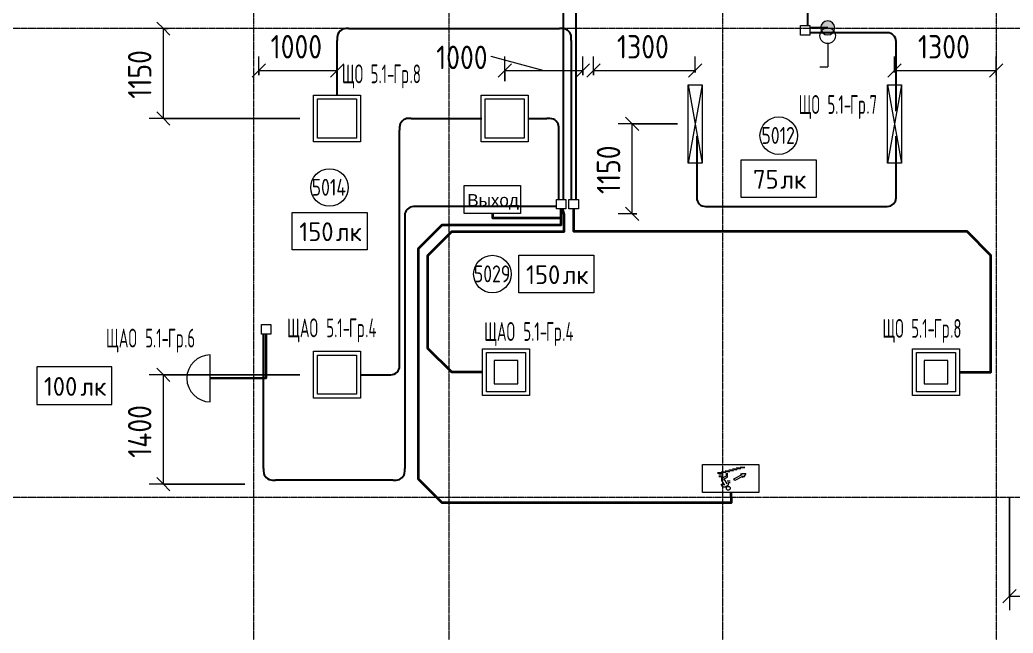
# Model space of a CAD drawing. Header units: millimetres. Extents: x -4730 to 98194, y -4296 to 93388.
# Drawn here: x 45513 to 58217, y 35263 to 43113 of the extents above; entities that cross this region are included whole.
import ezdxf

# ---------------------------------------------------------------- set-up
doc = ezdxf.new("R2010")
doc.units = ezdxf.units.MM
doc.linetypes.add('Линия сетки', pattern=[22.225, 12.7, -3.175, 3.175, -3.175])
doc.linetypes.add('Скрытая 0_75', pattern=[1.5, 0.75, -0.75])
for name, color, linetype, lineweight, true_color in [('Короба', 7, 'Continuous', 25, 0x008000), ('Линии', 7, 'Continuous', 9, 0x00a600), ('Опуск', 7, 'Скрытая 0_75', 18, 0x007f00), ('Соединительные детали коробов', 7, 'Continuous', 25, 0x008000), ('Типовые аннотации', 1, 'Continuous', 18, 0xff0000)]:
    doc.layers.add(name, color=color, linetype=linetype, lineweight=lineweight, true_color=true_color)
for name, color, linetype, lineweight in [('Марки помещений', 7, 'Continuous', 9), ('Марки силовых электроприборов', 7, 'Continuous', 9), ('Оси', 7, 'Continuous', 9), ('Провода', 7, 'Continuous', 35), ('Размеры', 7, 'Continuous', 9), ('Размеры-120', 7, 'Continuous', 9), ('Текстовые примечания', 7, 'Continuous', 9)]:
    doc.layers.add(name, color=color, linetype=linetype, lineweight=lineweight)
doc.styles.add('Arial', font='arial.ttf', dxfattribs={"height": 156})
doc.styles.add('GOST Common', font='GOST_Common.ttf', dxfattribs={"width": 0.6, "height": 240})
doc.styles.add('GOST Common_1', font='GOST_Common.ttf', dxfattribs={"width": 0.9, "height": 300})
doc.styles.add('GOST Common_2', font='GOST_Common.ttf', dxfattribs={"height": 240})
doc.styles.add('GOST Common_3', font='GOST_Common.ttf', dxfattribs={"width": 0.8, "height": 216})
doc.dimstyles.new('ADSK_Проверочный', dxfattribs={"dimscale": 304.8, "dimtxt": 301.714499, "dimasz": 0.556693, "dimexe": 0.590551, "dimexo": 0.590551, "dimgap": 0.19685, "dimtad": 1, "dimdec": 3, "dimrnd": 0.001, "dimdsep": 46, "dimtxsty": 'GOST Common_1', "dimblk1": 'OBLIQUE', "dimblk2": 'OBLIQUE', "dimsah": 1, "dimcen": 0.09, "dimazin": 0, "dimtfac": 1, "dimtdec": 4, "dimtix": 1, "dimtmove": 0, "dimatfit": 3, "dimfxl": 1, "dimtvp": 1, "dimtolj": 1, "dimtzin": 0, "dimarcsym": 2})
doc.dimstyles.new('ADSK_Проверочный_1', dxfattribs={"dimscale": 304.8, "dimtxt": 301.714499, "dimasz": 0.556693, "dimexe": 0.590551, "dimexo": 0.590551, "dimgap": 0.19685, "dimtad": 1, "dimdec": 3, "dimrnd": 0.001, "dimdsep": 46, "dimtxsty": 'GOST Common_1', "dimblk1": 'OBLIQUE', "dimblk2": 'OBLIQUE', "dimsah": 1, "dimcen": 0.09, "dimazin": 0, "dimtfac": 1, "dimtdec": 4, "dimtix": 1, "dimtmove": 1, "dimatfit": 3, "dimfxl": 1, "dimtvp": 1, "dimtolj": 1, "dimtzin": 0, "dimarcsym": 2})

# ---------------------------------------------------------------- blocks, each defined once
blk = doc.blocks.new('M_Короб_ отвод - Плоский торец - ПВХ - Стандартная-V1-Тех_ этаж')
at = {"layer": 'Соединительные детали коробов'}
for p, q in [((0, 111.95), (0, 150.05)), ((-150.05, 0), (-111.95, 0))]:
    blk.add_line(p, q, dxfattribs=at)
blk.add_arc((-111.95, 111.95), 111.95, 270, 0, dxfattribs=at)
blk = doc.blocks.new('M_Короб_ отвод - Плоский торец - ПВХ - Стандартная-2386742-Тех_ этаж')
at = {"layer": 'Соединительные детали коробов'}
for p, q in [((45130, 82371.95), (45130, 82410.05)), ((45130, 82260), (45130, 82371.95)), ((45130, 82260), (45130, 82260))]:
    blk.add_line(p, q, dxfattribs=at)
blk = doc.blocks.new('DIMBLOCK52-Тех_ этаж')
at = {"layer": 'Размеры-120'}
for p, q in [((47348, 43000), (47263, 43085)), ((47408, 43000), (47168, 43000)), ((47348, 41850), (47348, 43000)), ((47348, 43000), (47433, 42915)), ((47348, 43000), (47408, 43000)), ((47348, 41850), (47263, 41935)), ((49095, 41850), (47168, 41850)), ((47348, 41850), (47433, 41765)), ((47348, 41850), (49095, 41850))]:
    blk.add_line(p, q, dxfattribs=at)
at = {"layer": 'Размеры-120', "color": 0, "insert": (46896, 42103), "char_height": 300, "width": 773.21, "attachment_point": 1, "rotation": 90, "line_spacing_factor": 1.022761, "style": 'GOST Common_1'}
blk.add_mtext('1150', dxfattribs=at)
blk = doc.blocks.new('_Oblique')
at = {"color": 0, "linetype": 'ByBlock', "lineweight": -2}
blk.add_line((-0.5, -0.5), (0.5, 0.5), dxfattribs=at)
blk = doc.blocks.new('DIMBLOCK53-Тех_ этаж')
at = {"layer": 'Размеры-120'}
for p, q in [((51538, 42646), (52215, 42465)), ((51538, 42646), (51538, 42646)), ((51715, 42328), (51715, 42645)), ((52715, 42405), (52715, 42645)), ((51715, 42465), (51630, 42381)), ((51715, 42465), (51800, 42550)), ((51715, 42465), (52715, 42465)), ((51715, 42465), (51715, 42328)), ((52715, 42465), (52630, 42381)), ((52715, 42465), (52800, 42550)), ((52715, 42465), (52715, 42405))]:
    blk.add_line(p, q, dxfattribs=at)
at = {"layer": 'Размеры-120', "color": 0, "insert": (50837, 42782), "char_height": 300, "width": 840.71, "attachment_point": 1, "line_spacing_factor": 1.022761, "style": 'GOST Common_1'}
blk.add_mtext('1000', dxfattribs=at)
blk = doc.blocks.new('DIMBLOCK54-Тех_ этаж')
at = {"layer": 'Размеры-120'}
for p, q in [((48570, 42405), (48570, 42645)), ((49570, 42328), (49570, 42645)), ((48570, 42465), (48485, 42381)), ((48570, 42465), (48655, 42550)), ((48570, 42465), (49570, 42465)), ((48570, 42465), (48570, 42405)), ((49570, 42465), (49485, 42381)), ((49570, 42465), (49655, 42550)), ((49570, 42465), (49570, 42328))]:
    blk.add_line(p, q, dxfattribs=at)
at = {"layer": 'Размеры-120', "color": 0, "insert": (48720, 42918), "char_height": 300, "width": 840.71, "attachment_point": 1, "line_spacing_factor": 1.022761, "style": 'GOST Common_1'}
blk.add_mtext('1000', dxfattribs=at)
blk = doc.blocks.new('DIMBLOCK55-Тех_ этаж')
at = {"layer": 'Размеры-120'}
for p, q in [((47348, 38570), (47263, 38655)), ((49095, 38570), (47168, 38570)), ((47348, 37170), (47348, 38570)), ((47348, 38570), (47433, 38485)), ((47348, 38570), (49095, 38570)), ((47348, 37170), (47263, 37255)), ((48390, 37170), (47168, 37170)), ((47348, 37170), (47433, 37085)), ((47348, 37170), (48390, 37170))]:
    blk.add_line(p, q, dxfattribs=at)
at = {"layer": 'Размеры-120', "color": 0, "insert": (46896, 37507), "char_height": 300, "width": 871.39, "attachment_point": 1, "rotation": 90, "line_spacing_factor": 1.022761, "style": 'GOST Common_1'}
blk.add_mtext('1400', dxfattribs=at)
blk = doc.blocks.new('DIMBLOCK56-Тех_ этаж')
at = {"layer": 'Размеры-120'}
for p, q in [((53344, 41780), (53259, 41865)), ((53922, 41780), (53164, 41780)), ((53344, 40630), (53344, 41780)), ((53344, 41780), (53429, 41695)), ((53344, 41780), (53922, 41780)), ((53344, 40630), (53259, 40715)), ((53404, 40630), (53164, 40630)), ((53344, 40630), (53429, 40545)), ((53344, 40630), (53404, 40630))]:
    blk.add_line(p, q, dxfattribs=at)
at = {"layer": 'Размеры-120', "color": 0, "insert": (52892, 40883), "char_height": 300, "width": 773.21, "attachment_point": 1, "rotation": 90, "line_spacing_factor": 1.022761, "style": 'GOST Common_1'}
blk.add_mtext('1150', dxfattribs=at)
blk = doc.blocks.new('DIMBLOCK57-Тех_ этаж')
at = {"layer": 'Размеры-120'}
for p, q in [((52850, 42405), (52850, 42645)), ((54150, 42440), (54150, 42645)), ((52850, 42465), (52765, 42381)), ((52850, 42465), (52935, 42550)), ((52850, 42465), (54150, 42465)), ((52850, 42465), (52850, 42405)), ((54150, 42465), (54065, 42381)), ((54150, 42465), (54235, 42550)), ((54150, 42465), (54150, 42440))]:
    blk.add_line(p, q, dxfattribs=at)
at = {"layer": 'Размеры-120', "color": 0, "insert": (53150, 42918), "char_height": 300, "width": 840.71, "attachment_point": 1, "line_spacing_factor": 1.022761, "style": 'GOST Common_1'}
blk.add_mtext('1300', dxfattribs=at)
blk = doc.blocks.new('DIMBLOCK58-Тех_ этаж')
at = {"layer": 'Размеры-120'}
for p, q in [((56700, 42440), (56700, 42645)), ((58000, 42405), (58000, 42645)), ((56700, 42465), (56615, 42381)), ((56700, 42465), (56785, 42550)), ((56700, 42465), (58000, 42465)), ((56700, 42465), (56700, 42440)), ((58000, 42465), (57915, 42381)), ((58000, 42465), (58085, 42550)), ((58000, 42465), (58000, 42405))]:
    blk.add_line(p, q, dxfattribs=at)
at = {"layer": 'Размеры-120', "color": 0, "insert": (57000, 42918), "char_height": 300, "width": 840.71, "attachment_point": 1, "line_spacing_factor": 1.022761, "style": 'GOST Common_1'}
blk.add_mtext('1300', dxfattribs=at)
blk = doc.blocks.new('DIMBLOCK60-Тех_ этаж')
at = {"layer": 'Размеры-120'}
for p, q in [((59670, 38117), (59670, 35556)), ((59670, 35736), (59670, 38117)), ((58170, 36990), (58170, 35556)), ((58170, 35736), (58170, 36990)), ((58170, 35736), (58085, 35651)), ((58170, 35736), (58255, 35821)), ((58170, 35736), (59670, 35736)), ((59670, 35736), (59585, 35651)), ((59670, 35736), (59755, 35821))]:
    blk.add_line(p, q, dxfattribs=at)
at = {"layer": 'Размеры-120', "color": 0, "insert": (58570, 36188), "char_height": 300, "width": 840.71, "attachment_point": 1, "line_spacing_factor": 1.022761, "style": 'GOST Common_1'}
blk.add_mtext('1500', dxfattribs=at)
blk = doc.blocks.new('ADSK_Марка_Помещение_1_ГОСТ21-501-2011 - Номер-85995-Тех_ этаж')
at = {"layer": 'Марки помещений'}
blk.add_circle((0, 0), 2, dxfattribs=at)
blk = doc.blocks.new('Морка помещения_освещённость_ - Морка помещения_освещённость_-1484368-Тех_ этаж')
at = {"layer": 'Марки помещений', "color": 190, "true_color": 0x8000ff}
for p, q in [((-4, 0), (-4, 4)), ((-4, 4), (4, 4)), ((4, 4), (4, 0)), ((4, 0), (-4, 0))]:
    blk.add_line(p, q, dxfattribs=at)

msp = doc.modelspace()

# ---------------------------------------------------------------- hatches: boundary and pattern name
at = {"layer": 'Опуск', "linetype": 'Continuous'}
h = msp.add_hatch(color=256, dxfattribs=at)
edge = h.paths.add_edge_path(flags=0)
edge.add_arc((55844.7094, 43010), 90, 180, 360)
edge.add_arc((55844.7094, 43010), 90, 0, 180)

# ---------------------------------------------------------------- linework, layer by layer
at = {"layer": 'Короба'}
for p, q in [((52467.8847, 40813.7539), (52467.8847, 43573.7539)), ((52627.8847, 40813.7539), (52627.8847, 43573.7539)), ((55589.5472, 43038.5), (55589.5472, 43573.7539)), ((49722.314, 43000), (52414.8347, 43000)), ((55694.6594, 43010), (55618.0472, 43010)), ((56569.1969, 42947), (55618.0472, 42947)), ((49572.264, 42147.5), (49572.264, 42849.95)), ((52564.8847, 42849.95), (52564.8847, 40813.7539)), ((56719.2469, 41943.8269), (56719.2469, 42796.95)), ((50519.814, 41850), (51419.764, 41850)), ((52014.764, 41850), (52254.8347, 41850)), ((50369.764, 38720.05), (50369.764, 41699.95)), ((52404.8847, 40813.7539), (52404.8847, 41699.95)), ((54169.2469, 41623.8269), (54169.2469, 40873.8769)), ((56719.2469, 40873.8769), (56719.2469, 41623.8269)), ((52376.3847, 40722.2539), (50586.4347, 40722.2539)), ((54319.2969, 40723.8269), (56569.1969, 40723.8269)), ((50436.3847, 40572.2039), (50436.3847, 37372.3039)), ((48630.8148, 37372.3039), (48630.8148, 39091.7562)), ((49869.764, 38570), (50219.714, 38570)), ((50286.3347, 37222.2539), (48780.8648, 37222.2539))]:
    msp.add_line(p, q, dxfattribs=at)
at = {"layer": 'Линии', "color": 96, "true_color": 0x008000}
for p, q in [((45728.4992, 38670.8521), (45728.4992, 38190.8521)), ((46688.4992, 38670.8521), (45728.4992, 38670.8521)), ((46688.4992, 38190.8521), (46688.4992, 38670.8521)), ((45728.4992, 38190.8521), (46688.4992, 38190.8521))]:
    msp.add_line(p, q, dxfattribs=at)
at = {"layer": 'Опуск', "linetype": 'Continuous'}
for start, end in [(0, 180), (180, 0)]:
    msp.add_arc((55844.7094, 43010), 90, start, end, dxfattribs=at)
at = {"layer": 'Оси', "linetype": 'Линия сетки'}
for p, q in [((48500, 93388.3703), (48500, -3096.3487)), ((51000, 93388.3703), (51000, -3096.3487)), ((54500, 93388.3703), (54500, -3096.3487)), ((58000, 93388.3703), (58000, -3096.3487)), ((98194.2682, 43000), (-3530.0173, 43000)), ((98194.2682, 37000), (-3530.0173, 37000))]:
    msp.add_line(p, q, dxfattribs=at)
at = {"layer": 'Провода', "flags": 128}
for points in [[(54607.8654, 37063.2548), (54610, 36930), (50914.8, 36930), (50610, 37234.8), (50610, 40185.2), (50914.8, 40490), (52436.3799, 40490), (52436.3836, 40693.7539)], [(51430.1973, 38603.2423), (51037.2613, 38603.2423), (50732.4613, 38908.0423), (50732.4613, 40098.4423), (51037.2613, 40403.2423), (52472.4613, 40403.2423), (52472.4613, 40620), (52452.5681, 40693.7539)], [(51558.8544, 40633.2548), (51560, 40580), (52436.3799, 40580), (52436.383, 40693.7539)], [(57530.1973, 38603.2423), (57932.4613, 38603.2423), (57932.4613, 40098.4423), (57627.6613, 40403.2423), (52596.3799, 40403.2423), (52596.3839, 40693.7539)], [(47948.7588, 38525.0518), (48662.31, 38530.4628), (48662.3143, 39091.7562)]]:
    msp.add_lwpolyline(points, dxfattribs=at)
at = {"layer": 'Типовые аннотации', "color": 16, "true_color": 0x800000}
for p, q in [((55498.0472, 43038.5), (55618.0472, 43038.5)), ((55498.0472, 42918.5), (55498.0472, 43038.5)), ((55618.0472, 43038.5), (55618.0472, 42918.5)), ((55618.0472, 42918.5), (55498.0472, 42918.5)), ((52536.3847, 40813.7539), (52656.3847, 40813.7539)), ((52536.3847, 40693.7539), (52536.3847, 40813.7539)), ((52656.3847, 40813.7539), (52656.3847, 40693.7539)), ((52656.3847, 40693.7539), (52536.3847, 40693.7539))]:
    msp.add_line(p, q, dxfattribs=at)
at = {"layer": 'Типовые аннотации', "color": 5, "true_color": 0x0000ff}
for p, q in [((55844.7094, 42809.3567), (55844.7094, 42509.3567)), ((55744.7094, 42509.3567), (55844.7094, 42509.3567)), ((54060, 42280), (54240, 42280)), ((54060, 41280), (54060, 42280)), ((54240, 42280), (54060, 41280)), ((54060, 42280), (54240, 41280)), ((54240, 42280), (54240, 41280)), ((56610, 42280), (56790, 42280)), ((56610, 41280), (56610, 42280)), ((56790, 42280), (56610, 41280)), ((56610, 42280), (56790, 41280)), ((56790, 42280), (56790, 41280)), ((49270, 42150), (49870, 42150)), ((49270, 41550), (49270, 42150)), ((49320, 42100), (49820, 42100)), ((49320, 41600), (49320, 42100)), ((49820, 42100), (49820, 41600)), ((49870, 42150), (49870, 41550)), ((49870, 41550), (49270, 41550)), ((49820, 41600), (49320, 41600)), ((54240, 41280), (54060, 41280)), ((56790, 41280), (56610, 41280)), ((56930.1973, 38903.2423), (57530.1973, 38903.2423)), ((56930.1973, 38303.2423), (56930.1973, 38903.2423)), ((57530.1973, 38903.2423), (57530.1973, 38303.2423)), ((56980.1973, 38853.2423), (57480.1973, 38853.2423)), ((56980.1973, 38353.2423), (56980.1973, 38853.2423)), ((57080.1973, 38753.2423), (57080.1973, 38453.2423)), ((57380.1973, 38753.2423), (57080.1973, 38753.2423)), ((57380.1973, 38453.2423), (57380.1973, 38753.2423)), ((57480.1973, 38853.2423), (57480.1973, 38353.2423)), ((57080.1973, 38453.2423), (57380.1973, 38453.2423)), ((57530.1973, 38303.2423), (56930.1973, 38303.2423)), ((57480.1973, 38353.2423), (56980.1973, 38353.2423))]:
    msp.add_line(p, q, dxfattribs=at)
at = {"layer": 'Типовые аннотации'}
for p, q in [((51415, 42150), (52015, 42150)), ((51415, 41550), (51415, 42150)), ((51465, 42100), (51965, 42100)), ((51465, 41600), (51465, 42100)), ((51965, 42100), (51965, 41600)), ((52015, 42150), (52015, 41550)), ((52015, 41550), (51415, 41550)), ((51965, 41600), (51465, 41600)), ((52376.3847, 40813.7539), (52496.3847, 40813.7539)), ((52376.3847, 40693.7539), (52376.3847, 40813.7539)), ((52496.3847, 40813.7539), (52496.3847, 40693.7539)), ((52496.3847, 40693.7539), (52376.3847, 40693.7539)), ((48602.3148, 39211.7562), (48722.3148, 39211.7562)), ((48602.3148, 39091.7562), (48602.3148, 39211.7562)), ((48722.3148, 39211.7562), (48722.3148, 39091.7562)), ((48722.3148, 39091.7562), (48602.3148, 39091.7562)), ((51430.1973, 38903.2423), (52030.1973, 38903.2423)), ((51430.1973, 38303.2423), (51430.1973, 38903.2423)), ((52030.1973, 38903.2423), (52030.1973, 38303.2423)), ((47948.7588, 38223.9143), (47948.7588, 38823.9143)), ((49270, 38870), (49870, 38870)), ((49270, 38270), (49270, 38870)), ((49320, 38820), (49820, 38820)), ((49320, 38320), (49320, 38820)), ((49820, 38820), (49820, 38320)), ((49870, 38870), (49870, 38270)), ((51480.1973, 38853.2423), (51980.1973, 38853.2423)), ((51480.1973, 38353.2423), (51480.1973, 38853.2423)), ((51580.1973, 38753.2423), (51580.1973, 38453.2423)), ((51880.1973, 38753.2423), (51580.1973, 38753.2423)), ((51880.1973, 38453.2423), (51880.1973, 38753.2423)), ((51980.1973, 38853.2423), (51980.1973, 38353.2423)), ((51580.1973, 38453.2423), (51880.1973, 38453.2423)), ((49870, 38270), (49270, 38270)), ((49820, 38320), (49320, 38320)), ((52030.1973, 38303.2423), (51430.1973, 38303.2423)), ((51980.1973, 38353.2423), (51480.1973, 38353.2423))]:
    msp.add_line(p, q, dxfattribs=at)
at = {"layer": 'Типовые аннотации', "color": 96, "true_color": 0x008000}
for p, q in [((51194.9821, 40633.2548), (51194.9821, 40993.2548)), ((51194.9821, 40993.2548), (51914.9821, 40993.2548)), ((51914.9821, 40993.2548), (51914.9821, 40633.2548)), ((51914.9821, 40633.2548), (51194.9821, 40633.2548)), ((54244.9821, 37063.2548), (54244.9821, 37423.2548)), ((54244.9821, 37423.2548), (54964.9821, 37423.2548)), ((54579.8825, 37353.2795), (54627.8825, 37353.2795)), ((54627.8825, 37365.2795), (54675.8825, 37365.2795)), ((54687.8825, 37353.2795), (54639.8825, 37353.2795)), ((54675.8825, 37377.2795), (54723.8825, 37377.2795)), ((54735.8825, 37365.2795), (54687.8825, 37365.2795)), ((54723.8825, 37389.2795), (54783.8825, 37389.2795)), ((54783.8825, 37377.2795), (54735.8825, 37377.2795)), ((54964.9821, 37423.2548), (54964.9821, 37063.2548)), ((54435.8825, 37317.2795), (54483.8825, 37317.2795)), ((54495.8825, 37305.2795), (54435.8825, 37305.2795)), ((54505.8594, 37283.9647), (54451.8594, 37283.9647)), ((54451.8594, 37265.9647), (54487.8594, 37265.9647)), ((54483.8825, 37329.2795), (54531.8825, 37329.2795)), ((54487.8594, 37265.9647), (54487.8594, 37217.9647)), ((54543.8825, 37317.2795), (54495.8825, 37317.2795)), ((54505.8594, 37249.1416), (54505.8594, 37283.9647)), ((54545.3901, 37271.9647), (54505.8594, 37249.1416)), ((54521.8209, 37237.5724), (54563.3901, 37261.5724)), ((54557.8209, 37175.2186), (54521.8209, 37237.5724)), ((54531.8825, 37341.2795), (54579.8825, 37341.2795)), ((54591.8825, 37329.2795), (54543.8825, 37329.2795)), ((54545.3901, 37309.5724), (54545.3901, 37271.9647)), ((54563.3901, 37261.5724), (54563.3901, 37309.5724)), ((54639.8825, 37341.2795), (54591.8825, 37341.2795)), ((54645.9694, 37239.252), (54752.0916, 37295.2704)), ((54657.173, 37218.0275), (54645.9694, 37239.252)), ((54763.2953, 37274.046), (54657.173, 37218.0275)), ((54728.1089, 37296.18), (54749.3333, 37307.3836)), ((54752.0916, 37295.2704), (54728.1089, 37296.18)), ((54749.3333, 37307.3836), (54797.2988, 37305.5645)), ((54750.5162, 37253.7311), (54763.2953, 37274.046)), ((54771.7407, 37264.9347), (54750.5162, 37253.7311)), ((54797.2988, 37305.5645), (54771.7407, 37264.9347)), ((54480.2517, 37168.7878), (54498.2517, 37137.6109)), ((54487.8594, 37217.9647), (54523.8594, 37155.6109)), ((54508.644, 37155.6109), (54495.8401, 37177.7878)), ((54498.2517, 37137.6109), (54534.2517, 37137.6109)), ((54534.2517, 37137.6109), (54575.8209, 37161.6109)), ((54599.8209, 37209.6109), (54557.8209, 37209.6109)), ((54575.8209, 37161.6109), (54575.8209, 37191.6109)), ((54575.8209, 37191.6109), (54599.8209, 37191.6109)), ((54964.9821, 37063.2548), (54244.9821, 37063.2548))]:
    msp.add_line(p, q, dxfattribs=at)
at = {"layer": 'Типовые аннотации', "color": 5, "true_color": 0x0000ff}
msp.add_circle((55844.7094, 42909.3567), 100, dxfattribs=at)
at = {"layer": 'Типовые аннотации', "color": 96, "true_color": 0x008000}
msp.add_circle((54573.8182, 37117.0797), 24, dxfattribs=at)
at = {"layer": 'Типовые аннотации'}
msp.add_arc((47948.7588, 38523.9143), 300, 90, 270, dxfattribs=at)

# ---------------------------------------------------------------- block references
at = {"layer": 'Марки помещений', "xscale": 120, "yscale": 120, "zscale": 120}
for p in [(55218.6631, 41630.53), (49473.2108, 40966.9572), (51556.5402, 39858.7286)]:
    msp.add_blockref('ADSK_Марка_Помещение_1_ГОСТ21-501-2011 - Номер-85995-Тех_ этаж', p, dxfattribs=at)
at = {"layer": 'Марки помещений', "color": 190, "true_color": 0x8000ff, "xscale": 120, "yscale": 120, "zscale": 120}
for p in [(55218.6631, 40839.2141), (49474.4928, 40168.8327), (52374.3408, 39618.7286)]:
    msp.add_blockref('Морка помещения_освещённость_ - Морка помещения_освещённость_-1484368-Тех_ этаж', p, dxfattribs=at)
at = {"layer": 'Соединительные детали коробов'}
for name, p, rotation in [('M_Короб_ отвод - Плоский торец - ПВХ - Стандартная-V1-Тех_ этаж', (49572.264, 43000), 180), ('M_Короб_ отвод - Плоский торец - ПВХ - Стандартная-V1-Тех_ этаж', (52564.8847, 43000), 90), ('M_Короб_ отвод - Плоский торец - ПВХ - Стандартная-2386742-Тех_ этаж', (138104.7094, -2120), 90), ('M_Короб_ отвод - Плоский торец - ПВХ - Стандартная-V1-Тех_ этаж', (56719.2469, 42947), 90), ('M_Короб_ отвод - Плоский торец - ПВХ - Стандартная-V1-Тех_ этаж', (50369.764, 41850), 180), ('M_Короб_ отвод - Плоский торец - ПВХ - Стандартная-V1-Тех_ этаж', (52404.8847, 41850), 90), ('M_Короб_ отвод - Плоский торец - ПВХ - Стандартная-V1-Тех_ этаж', (54169.2469, 40723.8269), 270), ('M_Короб_ отвод - Плоский торец - ПВХ - Стандартная-V1-Тех_ этаж', (50436.3847, 40722.2539), 180), ('M_Короб_ отвод - Плоский торец - ПВХ - Стандартная-V1-Тех_ этаж', (48630.8148, 37222.2539), 270)]:
    msp.add_blockref(name, p, dxfattribs=dict(at, rotation=rotation))
at = {"layer": 'Соединительные детали коробов', "extrusion": (0, -3.7037e-05, 1)}
msp.add_blockref('M_Короб_ отвод - Плоский торец - ПВХ - Стандартная-V1-Тех_ этаж', (56719.2469, 40724.4984), dxfattribs=at)
at = {"layer": 'Соединительные детали коробов'}
for p in [(50369.764, 38570), (50436.3847, 37222.2539)]:
    msp.add_blockref('M_Короб_ отвод - Плоский торец - ПВХ - Стандартная-V1-Тех_ этаж', p, dxfattribs=at)

# ---------------------------------------------------------------- texts
at = {"layer": 'Марки помещений', "char_height": 216, "attachment_point": 1, "style": 'GOST Common_3'}
for s, insert, width in [('5012', (54997.5472, 41741.3172), 546.4302), ('5014', (49245.3748, 41077.7444), 561.8226), ('5029', (51319.5842, 39969.5158), 584.9112)]:
    msp.add_mtext(s, dxfattribs=dict(at, insert=insert, width=width))
at = {"layer": 'Марки помещений', "color": 190, "true_color": 0x8000ff, "char_height": 240, "attachment_point": 1, "style": 'GOST Common_2'}
for s, insert, width in [('75', (54890.1792, 41190.926), 423.291), ('лк', (55239.4292, 41190.926), 413.67075), ('150', (49086.6089, 40520.5447), 567.59475), ('лк', (49554.9214, 40520.5447), 413.67075), ('150', (51986.4569, 39970.4406), 567.59475), ('лк', (52454.7694, 39970.4406), 413.67075)]:
    msp.add_mtext(s, dxfattribs=dict(at, insert=insert, width=width))
at = {"layer": 'Марки силовых электроприборов', "char_height": 240, "attachment_point": 1, "style": 'GOST Common'}
for s, insert, width in [('ЩО', (49631.4209, 42541.1778), 340.55685), (' 5.1-', (49912.4084, 42541.1778), 455.99985), ('Гр', (50288.6459, 42541.1778), 253.9746), ('.8', (50498.1959, 42541.1778), 178.93665), ('ЩО', (55473.4426, 42148.821), 340.55685), (' 5.1-', (55754.4301, 42148.821), 455.99985), ('Гр', (56130.6676, 42148.821), 253.9746), ('.7', (56340.2176, 42148.821), 178.93665), ('ЩАО', (48930.8053, 39290.1824), 502.17705), (' 5.1-', (49345.1428, 39290.1824), 455.99985), ('Гр', (49721.3803, 39290.1824), 253.9746), ('.4', (49930.9303, 39290.1824), 196.2531), ('ЩО', (56544.8026, 39283.4247), 340.55685), (' 5.1-', (56825.7901, 39283.4247), 455.99985), ('Гр', (57202.0276, 39283.4247), 253.9746), ('.8', (57411.5776, 39283.4247), 178.93665), ('ЩАО', (46614.5764, 39159.1861), 502.17705), (' 5.1-', (47028.9139, 39159.1861), 455.99985), ('Гр', (47405.1514, 39159.1861), 253.9746), ('.6', (47614.7014, 39159.1861), 178.93665), ('ЩАО', (51451.0026, 39243.4247), 502.17705), (' 5.1-', (51865.3401, 39243.4247), 455.99985), ('Гр', (52241.5776, 39243.4247), 253.9746), ('.4', (52451.1276, 39243.4247), 196.2531)]:
    msp.add_mtext(s, dxfattribs=dict(at, insert=insert, width=width))
at = {"layer": 'Текстовые примечания', "color": 96, "true_color": 0x008000, "char_height": 240, "attachment_point": 1, "style": 'GOST Common_2'}
for s, insert, width in [('100', (45819.7414, 38540.3768), 567.59475), ('лк', (46288.0539, 38540.3768), 413.67075)]:
    msp.add_mtext(s, dxfattribs=dict(at, insert=insert, width=width))
at = {"layer": 'Типовые аннотации', "color": 96, "lineweight": 9, "true_color": 0x008000, "insert": (51235.125, 40882.4194), "char_height": 156, "width": 769.62, "attachment_point": 1, "style": 'Arial'}
msp.add_mtext('Выход', dxfattribs=at)

# ---------------------------------------------------------------- dimensions: what is measured, and where the dimension line sits
at = {"layer": 'Размеры'}
for base, p1, p2, override, picture, middle in [((47348.0655, 43000), (49274.764, 41850), (47228.0836, 43000), {"dimpost": '<>', "dimfxl": 2347.637206}, 'DIMBLOCK52-Тех_ этаж', (47138.0655, 42425)), ((53343.6831, 41780), (53223.7012, 40630), (54102, 41780), {"dimpost": '<>', "dimfxl": 1447.034488}, 'DIMBLOCK56-Тех_ этаж', (53133.6831, 41205)), ((47348.0655, 38570), (48570, 37170), (49274.764, 38570), {"dimpost": '<>', "dimfxl": 1567.383893}, 'DIMBLOCK55-Тех_ этаж', (47138.0655, 37870))]:
    dim = msp.add_linear_dim(base=base, p1=p1, p2=p2, angle=90, dimstyle='ADSK_Проверочный', override=override, dxfattribs=at)
    dim.commit()
    dim.dimension.update_dxf_attribs({"geometry": picture, "text_midpoint": middle})
for base, p1, p2, override, picture, middle in [((49570, 42465.458), (48570, 42585.4399), (49570, 42147.5), {"dimpost": '<>', "dimfxl": 1091.691977}, 'DIMBLOCK54-Тех_ этаж', (49070, 42675.458)), ((54150, 42465.458), (52850, 42585.4399), (54150, 42260.3269), {"dimpost": '<>', "dimfxl": 1340.036745}, 'DIMBLOCK57-Тех_ этаж', (53500, 42675.458)), ((58000, 42465.458), (56700, 42260.3269), (58000, 42585.4399), {"dimpost": '<>', "dimfxl": 1340.036745}, 'DIMBLOCK58-Тех_ этаж', (57350, 42675.458)), ((59670, 35736.07), (58170, 37170), (59670, 38297.3269), {"dimpost": '<>', "dimfxl": 1876.397062}, 'DIMBLOCK60-Тех_ этаж', (58920, 35946.07))]:
    dim = msp.add_linear_dim(base=base, p1=p1, p2=p2, dimstyle='ADSK_Проверочный', override=override, dxfattribs=at)
    dim.commit()
    dim.dimension.update_dxf_attribs({"geometry": picture, "text_midpoint": middle})
dim = msp.add_linear_dim(base=(52715, 42465.458), p1=(51715, 42147.5), p2=(52715, 42585.4399), dimstyle='ADSK_Проверочный_1', override={"dimpost": '<>', "dimfxl": 1091.691977}, dxfattribs=at)
dim.commit()
dim.dimension.update_dxf_attribs({"geometry": 'DIMBLOCK53-Тех_ этаж', "text_midpoint": (51257.513, 42582.011), "dimtype": 160})

doc.saveas('drawing.dxf')
